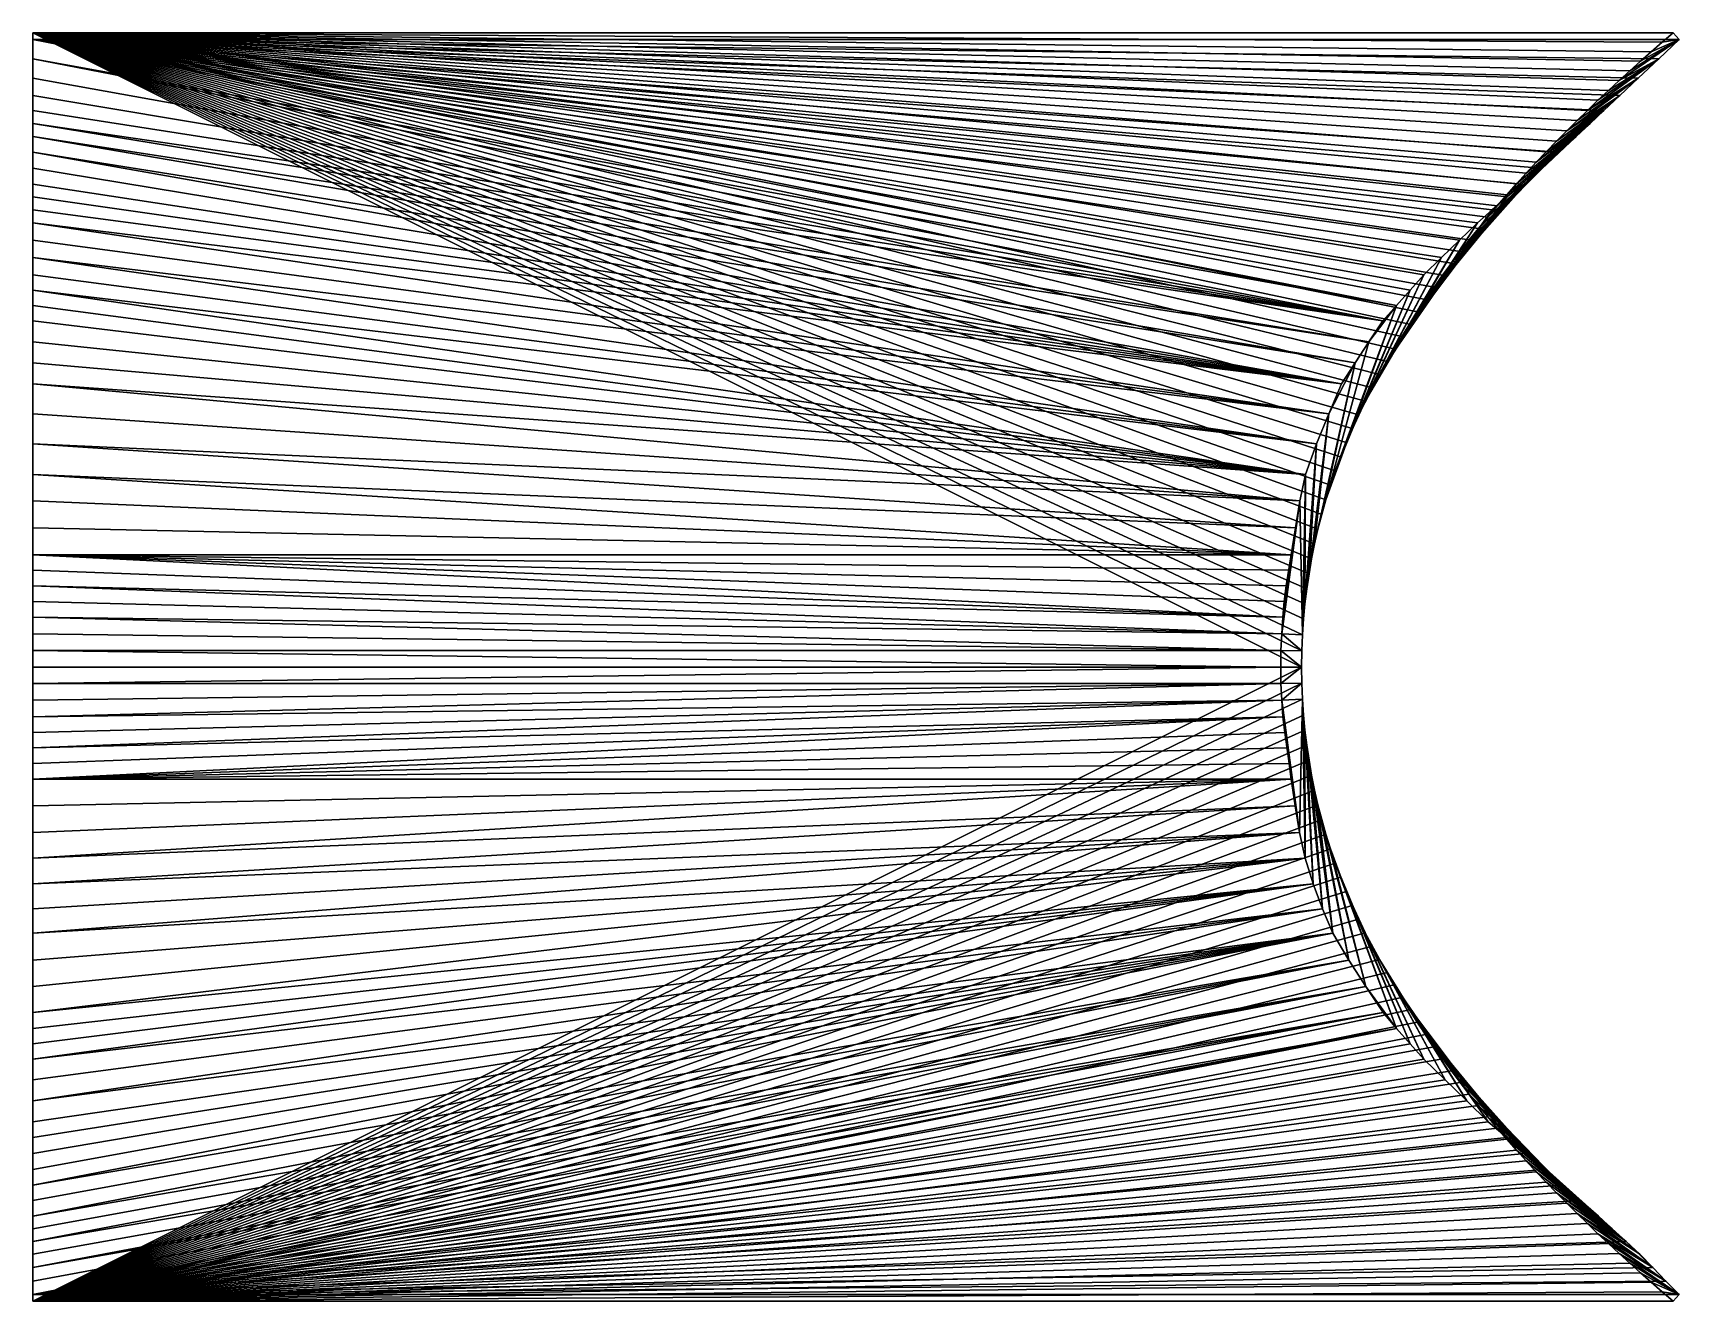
# Model space of a CAD drawing. Header units: metres. Extents: x -700 to -319, y 203 to 497.
import ezdxf

# ---------------------------------------------------------------- set-up
doc = ezdxf.new("R2010")
doc.units = ezdxf.units.M
doc.layers.get('0').update_dxf_attribs({"color": 18, "true_color": 0x000000})

msp = doc.modelspace()

# ---------------------------------------------------------------- meshes
at = {"color": 5}
mesh = msp.add_polyface(dxfattribs=at)
corners = [(-700, 259.24, 607), (-700, 254.41, 611), (-700, 461.78, 630.8), (-700, 394.575, 571), (-700, 353.839, 559), (-700, 350, 559), (-700, 388.467, 567), (-700, 361.505, 559), (-700, 357.674, 559), (-700, 382.234, 563), (-700, 368.778, 559), (-700, 365.147, 559), (-700, 376, 559), (-700, 372.389, 559), (-700, 420.412, 587), (-700, 415.573, 583), (-700, 408.616, 579), (-700, 288.372, 583), (-700, 437.203, 603), (-700, 425.251, 591), (-700, 430.09, 595), (-700, 433.647, 599), (-700, 440.76, 607), (-700, 458.797, 626.867), (-700, 444.783, 611), (-700, 455.813, 622.933), (-700, 452.83, 619), (-700, 448.807, 615), (-700, 230.093, 635), (-700, 465.46, 634.8), (-700, 469.14, 638.8), (-700, 478.813, 650.933), (-700, 475.817, 646.867), (-700, 472.82, 642.8), (-700, 214.07, 655), (-700, 482.291, 655.4), (-700, 490.75, 663), (-700, 204.78, 667), (-700, 495.22, 667), (-700, 486.28, 659), (-700, 299.81, 575), (-700, 496.76, 679.01), (-700, 495.22, 667), (-700, 204.78, 667), (-700, 203.24, 679), (-411.054, 350, 559), (-700, 350, 559), (-700, 353.839, 559), (-411.001, 353.839, 559), (-700, 357.674, 559), (-700, 361.505, 559), (-410.844, 357.674, 559), (-700, 365.147, 559), (-700, 368.778, 559), (-410.583, 361.505, 559), (-700, 372.389, 559), (-700, 376, 559), (-700, 490.75, 663), (-387.454, 430.09, 595), (-700, 486.28, 659), (-700, 482.291, 655.4), (-700, 475.817, 646.867), (-390.636, 425.251, 591), (-700, 472.82, 642.8), (-700, 478.813, 650.933), (-397.002, 415.573, 583), (-700, 465.46, 634.8), (-700, 469.14, 638.8), (-700, 455.813, 622.933), (-700, 458.797, 626.867), (-700, 452.83, 619), (-700, 461.78, 630.8), (-399.898, 408.616, 579), (-700, 448.807, 615), (-700, 444.783, 611), (-402.794, 401.658, 575), (-700, 437.203, 603), (-700, 440.76, 607), (-700, 430.09, 595), (-405.343, 394.575, 571), (-700, 425.251, 591), (-700, 433.647, 599), (-700, 420.412, 587), (-408.634, 376, 559), (-700, 388.467, 567), (-700, 394.575, 571), (-406.672, 388.467, 567), (-700, 408.616, 579), (-700, 415.573, 583), (-700, 401.658, 575), (-700, 382.234, 563), (-700, 376, 559)]
mesh.append_faces([[corners[k] for k in face] for face in [(0, 1, 2, 2), (3, 4, 5, 5), (6, 7, 8, 8), (3, 8, 4, 4), (9, 10, 11, 11), (9, 12, 13, 13), (9, 13, 10, 10), (6, 11, 7, 7), (8, 3, 6, 6), (14, 15, 16, 16), (17, 18, 19, 19), (14, 16, 19, 19), (19, 16, 17, 17), (6, 9, 11, 11), (20, 19, 21, 21), (18, 17, 22, 22), (23, 24, 0, 0), (24, 22, 0, 0), (25, 26, 27, 27), (2, 23, 0, 0), (25, 27, 23, 23), (27, 24, 23, 23), (2, 28, 29, 29), (30, 29, 31, 31), (30, 32, 33, 33), (32, 30, 31, 31), (34, 35, 31, 31), (36, 37, 38, 38), (39, 37, 36, 36), (35, 37, 39, 39), (21, 19, 18, 18), (5, 40, 3, 3), (41, 42, 43, 44), (45, 46, 47, 47), (48, 49, 50, 50), (48, 47, 49, 49), (51, 52, 53, 53), (54, 55, 56, 56), (54, 53, 55, 55), (51, 50, 52, 52), (57, 58, 59, 59), (59, 58, 60, 60), (61, 62, 63, 63), (58, 61, 64, 64), (65, 66, 67, 67), (65, 68, 69, 69), (68, 65, 70, 70), (65, 69, 71, 71), (72, 73, 70, 70), (66, 65, 71, 71), (73, 72, 74, 74), (75, 76, 77, 77), (78, 79, 80, 80), (79, 81, 76, 76), (80, 79, 82, 82), (83, 84, 85, 85), (86, 87, 88, 88), (87, 86, 89, 89), (84, 83, 90, 90), (90, 83, 91, 91)]], dxfattribs={"color": 5})
mesh = msp.add_polyface(dxfattribs=at)
corners = [(-700, 496.76, 679.01), (-383.053, 426.481, 679), (-381.274, 429.35, 679), (-379.429, 432.216, 679), (-386.414, 420.736, 679), (-384.766, 423.61, 679), (-388.203, 417.706, 679), (-391.539, 411.523, 679), (-389.911, 414.635, 679), (-393.085, 408.37, 679), (-394.55, 405.177, 679), (-397.234, 398.674, 679), (-395.935, 401.942, 679), (-398.448, 395.378, 679), (-377.519, 435.079, 679), (-400.616, 388.702, 679), (-399.575, 392.054, 679), (-403.22, 378.484, 679), (-402.44, 381.915, 679), (-401.571, 385.323, 679), (-405.024, 368.106, 679), (-404.513, 371.58, 679), (-403.911, 375.039, 679), (-405.779, 361.115, 679), (-405.446, 364.618, 679), (-406.183, 353.709, 679), (-406.031, 357.414, 679), (-406.234, 350, 679), (-700, 203.24, 679), (-318.824, 495.22, 667), (-700, 495.22, 667), (-700, 496.76, 679.01), (-320.204, 496.76, 679.01), (-700, 376, 559), (-409.797, 368.778, 559), (-410.232, 365.147, 559), (-409.215, 372.389, 559), (-408.634, 376, 559), (-700, 353.839, 559), (-411.001, 353.839, 559), (-411.054, 350, 559), (-700, 368.778, 559), (-410.583, 361.505, 559), (-410.844, 357.674, 559), (-700, 361.505, 559), (-318.824, 495.22, 667), (-323.55, 490.75, 663), (-700, 495.22, 667), (-328.277, 486.28, 659), (-332.54, 482.291, 655.4), (-336.217, 478.813, 650.933), (-346.847, 469.14, 638.8), (-351.05, 465.46, 634.8), (-355.254, 461.78, 630.8), (-700, 478.813, 650.933), (-700, 482.291, 655.4), (-387.454, 430.09, 595), (-384.29, 433.647, 599), (-700, 490.75, 663), (-700, 469.14, 638.8), (-700, 472.82, 642.8), (-393.819, 420.412, 587), (-381.127, 437.203, 603), (-377.964, 440.76, 607), (-390.636, 425.251, 591), (-397.002, 415.573, 583), (-700, 475.817, 646.867), (-700, 444.783, 611), (-399.898, 408.616, 579), (-402.794, 401.658, 575), (-700, 415.573, 583), (-405.343, 394.575, 571), (-406.672, 388.467, 567), (-700, 394.575, 571), (-407.653, 382.234, 563), (-408.634, 376, 559), (-700, 401.658, 575), (-700, 437.203, 603), (-700, 452.83, 619), (-700, 430.09, 595), (-700, 433.647, 599), (-700, 440.76, 607), (-700, 420.412, 587), (-373.807, 444.783, 611)]
mesh.append_faces([[corners[k] for k in face] for face in [(0, 1, 2, 2), (0, 2, 3, 3), (4, 5, 0, 0), (6, 4, 0, 0), (0, 5, 1, 1), (7, 8, 0, 0), (6, 0, 8, 8), (9, 7, 0, 0), (0, 10, 9, 9), (0, 11, 12, 12), (0, 12, 10, 10), (13, 11, 0, 0), (14, 0, 3, 3), (0, 15, 16, 16), (0, 16, 13, 13), (0, 17, 18, 18), (0, 18, 19, 19), (0, 19, 15, 15), (0, 20, 21, 21), (0, 21, 22, 22), (0, 23, 24, 24), (0, 25, 26, 26), (0, 26, 23, 23), (0, 24, 20, 20), (0, 22, 17, 17), (27, 25, 0, 0), (0, 28, 27, 27), (29, 30, 31, 32), (33, 34, 35, 35), (36, 33, 37, 37), (33, 36, 34, 34), (38, 39, 40, 40), (41, 42, 43, 43), (43, 39, 44, 44), (33, 35, 42, 42), (45, 46, 47, 47), (46, 48, 47, 47), (48, 49, 47, 47), (50, 51, 47, 47), (52, 53, 47, 47), (54, 55, 56, 56), (47, 57, 58, 58), (59, 60, 61, 61), (47, 62, 57, 57), (63, 62, 47, 47), (57, 56, 58, 58), (64, 61, 60, 60), (65, 59, 61, 61), (64, 66, 56, 56), (67, 68, 69, 69), (70, 71, 72, 72), (73, 74, 75, 75), (76, 72, 74, 74), (77, 69, 71, 71), (78, 65, 68, 68), (79, 80, 71, 71), (81, 67, 69, 69), (73, 76, 74, 74), (70, 82, 71, 71), (83, 63, 47, 47)]], dxfattribs={"color": 5})
mesh = msp.add_polyface(dxfattribs=at)
corners = [(-700, 496.76, 679.01), (-373.57, 440.712, 679), (-371.557, 443.456, 679), (-377.519, 435.079, 679), (-375.544, 437.94, 679), (-369.504, 446.17, 679), (-371.557, 443.456, 679), (-351.05, 465.46, 634.8), (-373.57, 440.712, 679), (-346.847, 469.14, 638.8), (-367.411, 448.856, 679), (-375.544, 437.94, 679), (-377.519, 435.079, 679), (-355.254, 461.78, 630.8), (-379.429, 432.216, 679), (-381.274, 429.35, 679), (-358.667, 458.797, 626.867), (-383.053, 426.481, 679), (-386.414, 420.736, 679), (-362.08, 455.813, 622.933), (-384.766, 423.61, 679), (-365.494, 452.83, 619), (-388.203, 417.706, 679), (-389.911, 414.635, 679), (-391.539, 411.523, 679), (-369.65, 448.807, 615), (-393.085, 408.37, 679), (-373.807, 444.783, 611), (-394.55, 405.177, 679), (-395.935, 401.942, 679), (-377.964, 440.76, 607), (-397.234, 398.674, 679), (-381.127, 437.203, 603), (-398.448, 395.378, 679), (-399.575, 392.054, 679), (-400.616, 388.702, 679), (-384.29, 433.647, 599), (-390.636, 425.251, 591), (-401.571, 385.323, 679), (-402.44, 381.915, 679), (-393.819, 420.412, 587), (-403.22, 378.484, 679), (-403.911, 375.039, 679), (-399.898, 408.616, 579), (-404.513, 371.58, 679), (-405.024, 368.106, 679), (-405.446, 364.618, 679), (-402.794, 401.658, 575), (-405.779, 361.115, 679), (-405.343, 394.575, 571), (-406.031, 357.414, 679), (-406.183, 353.709, 679), (-410.844, 357.674, 559), (-406.234, 350, 679), (-411.001, 353.839, 559), (-387.454, 430.09, 595), (-397.002, 415.573, 583), (-406.672, 388.467, 567), (-407.653, 382.234, 563), (-410.232, 365.147, 559), (-408.634, 376, 559), (-409.215, 372.389, 559), (-409.797, 368.778, 559), (-410.583, 361.505, 559), (-411.054, 350, 559), (-411.001, 346.161, 559)]
mesh.append_faces([[corners[k] for k in face] for face in [(0, 1, 2, 2), (0, 3, 4, 4), (0, 4, 1, 1), (5, 6, 7, 7), (6, 8, 7, 7), (9, 10, 5, 5), (11, 7, 8, 8), (11, 12, 13, 13), (12, 14, 13, 13), (15, 16, 14, 14), (15, 17, 16, 16), (18, 19, 20, 20), (21, 18, 22, 22), (19, 17, 20, 20), (23, 24, 25, 25), (24, 26, 27, 27), (28, 29, 30, 30), (29, 31, 32, 32), (30, 26, 28, 28), (25, 22, 23, 23), (33, 32, 31, 31), (34, 35, 36, 36), (19, 18, 21, 21), (19, 16, 17, 17), (13, 14, 16, 16), (37, 35, 38, 38), (38, 39, 40, 40), (41, 42, 43, 43), (42, 44, 43, 43), (40, 39, 41, 41), (45, 46, 47, 47), (46, 48, 49, 49), (50, 51, 52, 52), (51, 53, 54, 54), (49, 48, 50, 50), (47, 44, 45, 45), (21, 22, 25, 25), (26, 30, 27, 27), (34, 36, 33, 33), (32, 33, 36, 36), (29, 32, 30, 30), (37, 55, 36, 36), (40, 37, 38, 38), (43, 56, 40, 40), (40, 41, 43, 43), (37, 36, 35, 35), (44, 47, 43, 43), (57, 49, 50, 50), (58, 57, 59, 59), (57, 50, 52, 52), (60, 58, 61, 61), (58, 59, 62, 62), (57, 63, 59, 59), (54, 52, 51, 51), (52, 63, 57, 57), (61, 58, 62, 62), (49, 47, 46, 46), (27, 25, 24, 24), (64, 54, 53, 53), (65, 64, 53, 53)]], dxfattribs={"color": 5})
mesh = msp.add_polyface(dxfattribs=at)
corners = [(-700, 496.76, 679.01), (-325.262, 492.423, 679.01), (-322.742, 494.603, 679.01), (-320.204, 496.76, 679.01), (-332.715, 485.743, 679.01), (-330.248, 487.993, 679.01), (-327.764, 490.22, 679.01), (-340.044, 478.834, 679), (-337.614, 481.164, 679), (-335.164, 483.47, 679), (-344.844, 474.101, 679), (-342.454, 476.48, 679), (-349.564, 469.27, 679), (-347.214, 471.698, 679), (-356.474, 461.82, 679), (-354.202, 464.329, 679), (-351.898, 466.812, 679), (-363.104, 454.14, 679), (-360.925, 456.726, 679), (-358.715, 459.286, 679), (-369.504, 446.17, 679), (-367.411, 448.856, 679), (-365.277, 451.512, 679), (-371.557, 443.456, 679), (-336.217, 478.813, 650.933), (-700, 495.22, 667), (-332.54, 482.291, 655.4), (-346.847, 469.14, 638.8), (-339.43, 475.817, 646.867), (-342.644, 472.82, 642.8), (-351.05, 465.46, 634.8), (-362.08, 455.813, 622.933), (-358.667, 458.797, 626.867), (-365.494, 452.83, 619), (-355.254, 461.78, 630.8), (-369.65, 448.807, 615), (-373.807, 444.783, 611), (-318.824, 495.22, 667), (-320.204, 496.76, 679.01), (-322.742, 494.603, 679.01), (-325.262, 492.423, 679.01), (-327.764, 490.22, 679.01), (-330.248, 487.993, 679.01), (-332.715, 485.743, 679.01), (-323.55, 490.75, 663), (-335.164, 483.47, 679), (-337.614, 481.164, 679), (-340.044, 478.834, 679), (-342.454, 476.48, 679), (-328.277, 486.28, 659), (-344.844, 474.101, 679), (-347.214, 471.698, 679), (-332.54, 482.291, 655.4), (-349.564, 469.27, 679), (-354.202, 464.329, 679), (-336.217, 478.813, 650.933), (-351.898, 466.812, 679), (-356.474, 461.82, 679), (-360.925, 456.726, 679), (-339.43, 475.817, 646.867), (-358.715, 459.286, 679), (-363.104, 454.14, 679), (-365.277, 451.512, 679), (-367.411, 448.856, 679), (-346.847, 469.14, 638.8), (-342.644, 472.82, 642.8), (-351.05, 465.46, 634.8), (-369.504, 446.17, 679), (-375.544, 437.94, 679), (-355.254, 461.78, 630.8)]
mesh.append_faces([[corners[k] for k in face] for face in [(0, 1, 2, 2), (0, 2, 3, 3), (0, 4, 5, 5), (0, 5, 6, 6), (0, 6, 1, 1), (0, 7, 8, 8), (0, 8, 9, 9), (0, 10, 11, 11), (0, 12, 13, 13), (0, 13, 10, 10), (0, 11, 7, 7), (0, 9, 4, 4), (0, 14, 15, 15), (0, 15, 16, 16), (0, 17, 18, 18), (0, 18, 19, 19), (0, 19, 14, 14), (0, 20, 21, 21), (0, 21, 22, 22), (0, 23, 20, 20), (0, 22, 17, 17), (0, 16, 12, 12), (24, 25, 26, 26), (27, 24, 28, 28), (29, 27, 28, 28), (30, 25, 27, 27), (31, 25, 32, 32), (25, 31, 33, 33), (25, 34, 32, 32), (25, 33, 35, 35), (36, 25, 35, 35), (37, 38, 39, 39), (37, 40, 41, 41), (37, 41, 42, 42), (40, 37, 39, 39), (43, 44, 37, 37), (44, 43, 45, 45), (44, 45, 46, 46), (46, 47, 44, 44), (42, 43, 37, 37), (47, 48, 49, 49), (50, 51, 52, 52), (51, 53, 52, 52), (49, 48, 50, 50), (54, 55, 56, 56), (57, 55, 54, 54), (58, 59, 60, 60), (61, 59, 58, 58), (57, 60, 59, 59), (52, 53, 56, 56), (49, 44, 47, 47), (62, 63, 64, 64), (61, 62, 65, 65), (52, 49, 50, 50), (55, 52, 56, 56), (59, 61, 65, 65), (64, 65, 62, 62), (66, 64, 67, 67), (55, 57, 59, 59), (66, 68, 69, 69)]], dxfattribs={"color": 5})
mesh = msp.add_polyface(dxfattribs=at)
corners = [(-700, 288.372, 583), (-700, 401.658, 575), (-700, 294.04, 579), (-700, 299.81, 575), (-700, 394.575, 571), (-700, 259.24, 607), (-700, 440.76, 607), (-700, 282.147, 587), (-700, 276.023, 591), (-700, 269.996, 595.2), (-700, 266.347, 599), (-700, 262.793, 603), (-700, 350, 559), (-700, 305.722, 571), (-700, 317.873, 563), (-700, 327.639, 559), (-700, 324.02, 559), (-700, 334.876, 559), (-700, 331.258, 559), (-700, 311.727, 567), (-700, 342.326, 559), (-700, 338.495, 559), (-700, 346.161, 559), (-700, 226.487, 639), (-700, 219.943, 647), (-700, 217.007, 651), (-700, 222.88, 643), (-700, 214.07, 655), (-700, 478.813, 650.933), (-700, 210.973, 659), (-700, 207.877, 663), (-700, 482.291, 655.4), (-700, 230.093, 635), (-700, 254.41, 611), (-700, 249.58, 615), (-700, 237.383, 627), (-700, 461.78, 630.8), (-700, 233.7, 631), (-700, 241.067, 623), (-700, 244.75, 619), (-700, 465.46, 634.8), (-700, 204.78, 667), (-700, 408.616, 579), (-411.054, 350, 559), (-411.001, 346.161, 559), (-700, 346.161, 559), (-410.583, 338.495, 559), (-700, 324.02, 559), (-700, 327.639, 559), (-700, 331.258, 559), (-410.844, 342.326, 559), (-700, 334.876, 559), (-700, 338.495, 559), (-700, 342.326, 559), (-700, 350, 559), (-408.634, 324.02, 559), (-700, 317.873, 563), (-700, 324.02, 559), (-700, 305.722, 571), (-700, 311.727, 567), (-405.386, 305.722, 571), (-700, 269.996, 595.2), (-700, 276.023, 591), (-403.59, 299.81, 575), (-700, 259.24, 607), (-700, 262.793, 603), (-700, 288.372, 583), (-700, 282.147, 587), (-700, 244.75, 619), (-398.99, 288.372, 583), (-700, 241.067, 623), (-700, 230.093, 635), (-395.274, 282.147, 587), (-700, 226.487, 639), (-700, 233.7, 631), (-700, 237.383, 627), (-700, 222.88, 643), (-391.364, 276.023, 591), (-700, 219.943, 647), (-700, 217.007, 651), (-387.33, 269.996, 595.2), (-700, 210.973, 659), (-700, 214.07, 655), (-384.29, 266.347, 599), (-700, 207.877, 663), (-700, 204.78, 667)]
mesh.append_faces([[corners[k] for k in face] for face in [(0, 1, 2, 2), (3, 2, 4, 4), (5, 6, 7, 7), (8, 9, 10, 10), (11, 8, 10, 10), (8, 11, 7, 7), (12, 13, 3, 3), (14, 15, 16, 16), (14, 17, 18, 18), (14, 18, 15, 15), (19, 17, 14, 14), (19, 20, 21, 21), (20, 13, 22, 22), (19, 21, 17, 17), (19, 13, 20, 20), (7, 6, 0, 0), (23, 24, 25, 25), (24, 23, 26, 26), (25, 27, 28, 28), (29, 30, 31, 31), (31, 27, 29, 29), (32, 23, 25, 25), (33, 34, 35, 35), (7, 11, 5, 5), (35, 36, 33, 33), (35, 37, 36, 36), (38, 34, 39, 39), (35, 34, 38, 38), (37, 32, 36, 36), (40, 32, 25, 25), (31, 30, 41, 41), (22, 13, 12, 12), (42, 1, 0, 0), (1, 4, 2, 2), (28, 40, 25, 25), (43, 44, 45, 45), (46, 47, 48, 48), (46, 48, 49, 49), (50, 51, 52, 52), (44, 53, 45, 45), (44, 52, 53, 53), (50, 49, 51, 51), (43, 45, 54, 54), (55, 56, 57, 57), (55, 58, 59, 59), (60, 61, 62, 62), (63, 64, 65, 65), (66, 60, 67, 67), (60, 62, 67, 67), (68, 69, 70, 70), (71, 72, 73, 73), (74, 69, 71, 71), (69, 75, 70, 70), (76, 77, 78, 78), (78, 77, 79, 79), (80, 81, 82, 82), (81, 83, 84, 84), (83, 85, 84, 84), (72, 76, 73, 73)]], dxfattribs={"color": 5})
mesh = msp.add_polyface(dxfattribs=at)
corners = [(-700, 203.24, 679), (-700, 204.78, 667), (-318.824, 204.78, 667), (-320.204, 203.24, 679), (-402.44, 318.085, 679), (-403.22, 321.516, 679), (-403.911, 324.961, 679), (-399.575, 307.945, 679), (-400.616, 311.297, 679), (-401.571, 314.677, 679), (-406.031, 342.586, 679), (-406.183, 346.291, 679), (-406.234, 350, 679), (-404.513, 328.42, 679), (-405.024, 331.894, 679), (-405.446, 335.382, 679), (-405.779, 338.885, 679), (-386.414, 279.264, 679), (-388.203, 282.294, 679), (-389.911, 285.364, 679), (-379.438, 267.802, 679), (-381.284, 270.67, 679), (-383.062, 273.536, 679), (-384.772, 276.401, 679), (-395.935, 298.057, 679), (-397.234, 301.325, 679), (-398.448, 304.621, 679), (-391.538, 288.476, 679), (-393.084, 291.629, 679), (-394.55, 294.822, 679), (-377.525, 264.932, 679), (-409.121, 327.639, 559), (-700, 324.02, 559), (-409.608, 331.258, 559), (-410.096, 334.876, 559), (-410.583, 338.495, 559), (-700, 338.495, 559), (-411.001, 346.161, 559), (-410.844, 342.326, 559), (-700, 331.258, 559), (-408.634, 324.02, 559), (-700, 249.58, 615), (-700, 254.41, 611), (-401.387, 294.04, 579), (-700, 259.24, 607), (-403.59, 299.81, 575), (-700, 305.722, 571), (-408.634, 324.02, 559), (-407.687, 317.873, 563), (-700, 288.372, 583), (-406.74, 311.727, 567), (-405.386, 305.722, 571), (-700, 299.81, 575), (-700, 269.996, 595.2), (-377.964, 259.24, 607), (-700, 204.78, 667), (-381.127, 262.793, 603), (-384.29, 266.347, 599), (-395.274, 282.147, 587), (-700, 230.093, 635), (-398.99, 288.372, 583), (-387.33, 269.996, 595.2), (-700, 217.007, 651), (-391.364, 276.023, 591), (-700, 222.88, 643), (-700, 210.973, 659), (-700, 294.04, 579), (-700, 311.727, 567), (-700, 317.873, 563), (-700, 266.347, 599), (-700, 262.793, 603), (-367.997, 249.58, 615), (-363.014, 244.75, 619), (-358.734, 241.067, 623), (-331.114, 217.007, 651), (-324.897, 210.973, 659), (-321.86, 207.877, 663), (-318.824, 204.78, 667), (-700, 244.75, 619), (-700, 233.7, 631), (-700, 237.383, 627), (-700, 214.07, 655)]
mesh.append_faces([[corners[k] for k in face] for face in [(0, 1, 2, 3), (0, 4, 5, 5), (0, 5, 6, 6), (0, 7, 8, 8), (0, 8, 9, 9), (0, 9, 4, 4), (0, 10, 11, 11), (0, 11, 12, 12), (0, 13, 14, 14), (0, 15, 16, 16), (15, 0, 14, 14), (0, 16, 10, 10), (13, 0, 6, 6), (17, 18, 0, 0), (0, 18, 19, 19), (0, 20, 21, 21), (0, 22, 23, 23), (22, 0, 21, 21), (23, 17, 0, 0), (0, 24, 25, 25), (0, 25, 26, 26), (0, 27, 28, 28), (24, 0, 29, 29), (28, 29, 0, 0), (0, 19, 27, 27), (7, 0, 26, 26), (0, 30, 20, 20), (31, 32, 33, 33), (32, 34, 33, 33), (32, 35, 34, 34), (36, 37, 38, 38), (38, 35, 39, 39), (32, 31, 40, 40), (41, 42, 43, 43), (44, 45, 43, 43), (46, 47, 48, 48), (49, 50, 51, 51), (52, 48, 50, 50), (51, 45, 53, 53), (54, 55, 56, 56), (56, 55, 57, 57), (58, 59, 60, 60), (61, 62, 63, 63), (63, 64, 58, 58), (65, 61, 57, 57), (60, 41, 43, 43), (66, 52, 50, 50), (49, 66, 50, 50), (67, 68, 47, 47), (52, 46, 48, 48), (69, 53, 45, 45), (70, 69, 45, 45), (42, 44, 43, 43), (71, 72, 55, 55), (72, 73, 55, 55), (74, 75, 55, 55), (76, 77, 55, 55), (78, 41, 60, 60), (79, 80, 60, 60), (81, 62, 61, 61)]], dxfattribs={"color": 5})
mesh = msp.add_polyface(dxfattribs=at)
corners = [(-700, 203.24, 679), (-373.565, 259.288, 679), (-375.544, 262.06, 679), (-377.525, 264.932, 679), (-369.494, 253.83, 679), (-371.548, 256.544, 679), (-700, 204.78, 667), (-377.964, 259.24, 607), (-372.98, 254.41, 611), (-388.203, 282.294, 679), (-386.414, 279.264, 679), (-367.997, 249.58, 615), (-383.062, 273.536, 679), (-363.014, 244.75, 619), (-384.772, 276.401, 679), (-381.284, 270.67, 679), (-358.734, 241.067, 623), (-395.935, 298.057, 679), (-394.55, 294.822, 679), (-377.964, 259.24, 607), (-393.084, 291.629, 679), (-391.538, 288.476, 679), (-389.911, 285.364, 679), (-372.98, 254.41, 611), (-371.548, 256.544, 679), (-369.494, 253.83, 679), (-345.94, 230.093, 635), (-367.402, 251.144, 679), (-379.438, 267.802, 679), (-377.525, 264.932, 679), (-354.454, 237.383, 627), (-375.544, 262.06, 679), (-350.174, 233.7, 631), (-373.565, 259.288, 679), (-381.127, 262.793, 603), (-397.234, 301.325, 679), (-403.911, 324.961, 679), (-403.22, 321.516, 679), (-398.99, 288.372, 583), (-402.44, 318.085, 679), (-401.571, 314.677, 679), (-395.274, 282.147, 587), (-400.616, 311.297, 679), (-391.364, 276.023, 591), (-406.031, 342.586, 679), (-405.779, 338.885, 679), (-405.386, 305.722, 571), (-405.446, 335.382, 679), (-405.024, 331.894, 679), (-403.59, 299.81, 575), (-404.513, 328.42, 679), (-401.387, 294.04, 579), (-398.448, 304.621, 679), (-399.575, 307.945, 679), (-384.29, 266.347, 599), (-410.844, 342.326, 559), (-406.183, 346.291, 679), (-407.687, 317.873, 563), (-408.634, 324.02, 559), (-409.121, 327.639, 559), (-410.096, 334.876, 559), (-406.74, 311.727, 567), (-409.608, 331.258, 559), (-410.583, 338.495, 559), (-411.001, 346.161, 559), (-387.33, 269.996, 595.2), (-406.234, 350, 679)]
mesh.append_faces([[corners[k] for k in face] for face in [(0, 1, 2, 2), (0, 2, 3, 3), (0, 4, 5, 5), (0, 5, 1, 1), (6, 7, 8, 8), (9, 10, 11, 11), (12, 13, 14, 14), (12, 15, 16, 16), (10, 14, 11, 11), (17, 18, 19, 19), (20, 21, 19, 19), (21, 22, 23, 23), (19, 18, 20, 20), (22, 9, 23, 23), (24, 25, 26, 26), (26, 25, 27, 27), (28, 29, 30, 30), (29, 31, 30, 30), (24, 32, 33, 33), (33, 32, 31, 31), (15, 28, 16, 16), (34, 35, 17, 17), (36, 37, 38, 38), (39, 40, 41, 41), (40, 42, 43, 43), (38, 37, 39, 39), (44, 45, 46, 46), (47, 48, 49, 49), (48, 50, 51, 51), (46, 45, 47, 47), (50, 36, 51, 51), (11, 14, 13, 13), (34, 52, 35, 35), (53, 52, 54, 54), (32, 30, 31, 31), (28, 30, 16, 16), (16, 13, 12, 12), (42, 53, 43, 43), (55, 56, 44, 44), (57, 58, 59, 59), (57, 60, 61, 61), (59, 62, 57, 57), (44, 46, 61, 61), (44, 61, 55, 55), (61, 63, 55, 55), (57, 62, 60, 60), (60, 63, 61, 61), (56, 55, 64, 64), (46, 47, 49, 49), (52, 34, 54, 54), (9, 11, 23, 23), (21, 23, 19, 19), (34, 17, 19, 19), (38, 39, 41, 41), (41, 40, 43, 43), (65, 43, 54, 54), (53, 54, 43, 43), (51, 36, 38, 38), (51, 49, 48, 48), (56, 64, 66, 66)]], dxfattribs={"color": 5})
mesh = msp.add_polyface(dxfattribs=at)
corners = [(-700, 203.24, 679), (-358.715, 240.714, 679), (-360.925, 243.274, 679), (-363.104, 245.86, 679), (-351.898, 233.188, 679), (-354.202, 235.671, 679), (-356.474, 238.18, 679), (-365.272, 248.488, 679), (-367.402, 251.144, 679), (-369.494, 253.83, 679), (-327.754, 209.78, 679), (-330.239, 212.007, 679), (-332.709, 214.257, 679), (-320.204, 203.24, 679), (-322.736, 205.397, 679), (-325.253, 207.577, 679), (-344.844, 225.899, 679), (-347.214, 228.302, 679), (-349.564, 230.73, 679), (-335.164, 216.53, 679), (-337.614, 218.836, 679), (-340.044, 221.166, 679), (-342.454, 223.52, 679), (-700, 204.78, 667), (-354.454, 237.383, 627), (-350.174, 233.7, 631), (-345.94, 230.093, 635), (-358.734, 241.067, 623), (-341.707, 226.487, 639), (-321.86, 207.877, 663), (-324.897, 210.973, 659), (-334.294, 219.943, 647), (-331.114, 217.007, 651), (-327.934, 214.07, 655), (-337.474, 222.88, 643), (-367.997, 249.58, 615), (-372.98, 254.41, 611), (-347.214, 228.302, 679), (-327.934, 214.07, 655), (-331.114, 217.007, 651), (-344.844, 225.899, 679), (-342.454, 223.52, 679), (-340.044, 221.166, 679), (-324.897, 210.973, 659), (-356.474, 238.18, 679), (-334.294, 219.943, 647), (-358.715, 240.714, 679), (-351.898, 233.188, 679), (-354.202, 235.671, 679), (-349.564, 230.73, 679), (-318.824, 204.78, 667), (-330.239, 212.007, 679), (-327.754, 209.78, 679), (-325.253, 207.577, 679), (-322.736, 205.397, 679), (-320.204, 203.24, 679), (-337.614, 218.836, 679), (-321.86, 207.877, 663), (-335.164, 216.53, 679), (-332.709, 214.257, 679), (-360.925, 243.274, 679), (-337.474, 222.88, 643), (-367.402, 251.144, 679), (-365.272, 248.488, 679), (-345.94, 230.093, 635), (-363.104, 245.86, 679), (-371.548, 256.544, 679), (-350.174, 233.7, 631), (-341.707, 226.487, 639)]
mesh.append_faces([[corners[k] for k in face] for face in [(0, 1, 2, 2), (0, 2, 3, 3), (0, 4, 5, 5), (0, 5, 6, 6), (0, 6, 1, 1), (0, 7, 8, 8), (9, 0, 8, 8), (7, 0, 3, 3), (0, 10, 11, 11), (0, 11, 12, 12), (0, 13, 14, 14), (0, 14, 15, 15), (0, 15, 10, 10), (0, 16, 17, 17), (0, 17, 18, 18), (0, 19, 20, 20), (0, 21, 22, 22), (21, 0, 20, 20), (0, 22, 16, 16), (19, 0, 12, 12), (0, 18, 4, 4), (23, 24, 25, 25), (23, 25, 26, 26), (23, 27, 24, 24), (28, 23, 26, 26), (29, 23, 30, 30), (28, 31, 32, 32), (32, 33, 30, 30), (23, 28, 32, 32), (31, 28, 34, 34), (35, 23, 36, 36), (37, 38, 39, 39), (40, 41, 38, 38), (41, 42, 43, 43), (38, 37, 40, 40), (44, 45, 46, 46), (47, 39, 48, 48), (49, 39, 47, 47), (44, 48, 45, 45), (37, 39, 49, 49), (50, 51, 52, 52), (50, 53, 54, 54), (50, 54, 55, 55), (53, 50, 52, 52), (43, 56, 57, 57), (57, 56, 58, 58), (50, 57, 59, 59), (58, 59, 57, 57), (51, 50, 59, 59), (42, 56, 43, 43), (60, 46, 61, 61), (62, 63, 64, 64), (63, 65, 64, 64), (41, 43, 38, 38), (60, 61, 65, 65), (48, 39, 45, 45), (61, 46, 45, 45), (66, 64, 67, 67), (65, 68, 64, 64), (65, 61, 68, 68)]], dxfattribs={"color": 5})

doc.saveas('drawing.dxf')
